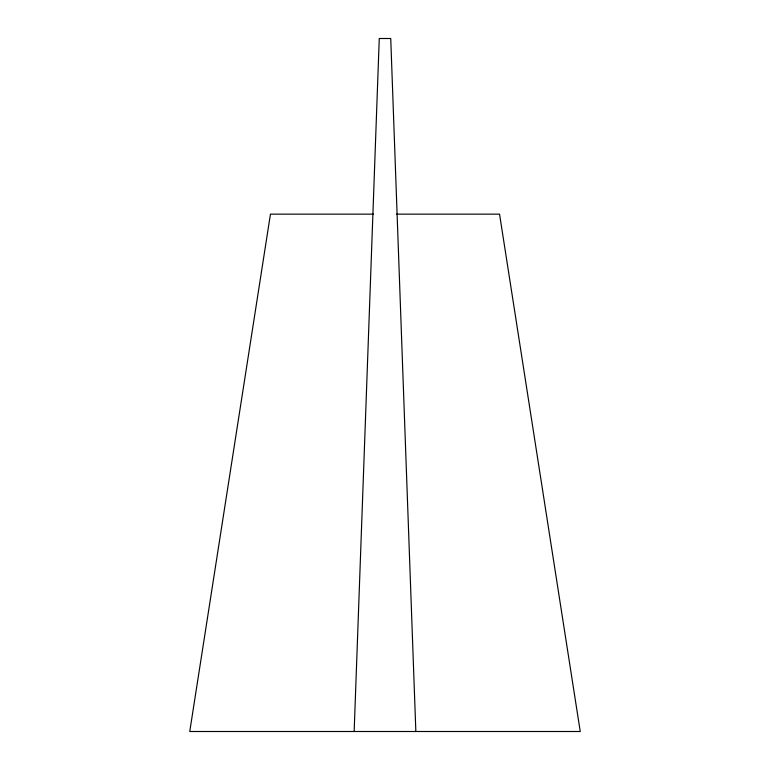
<?xml version="1.0" encoding="UTF-8"?>
<svg xmlns="http://www.w3.org/2000/svg" width="770" height="770" viewBox="0 0 770 770"><rect width="100%" height="100%" fill="white"/><g stroke="black" fill="none" stroke-linecap="round" stroke-linejoin="round"><path stroke-width="1.16" d="M354.152 731.5L379.264 38.5L390.736 38.5L415.848 731.5M373.537 214.147L270.453 214.147L189.757 731.5L580.243 731.5L499.547 214.147L396.463 214.147"/></g></svg>
